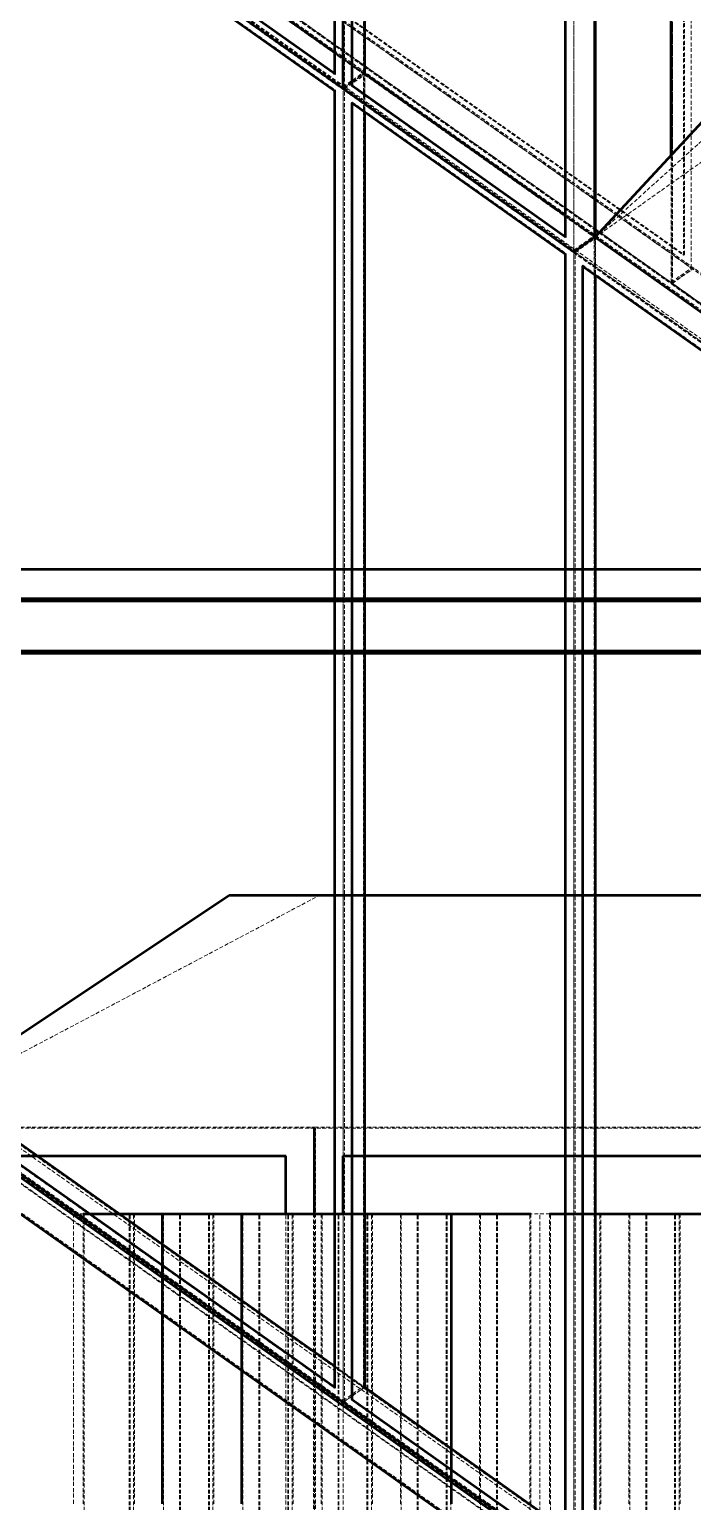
# Model space of a CAD drawing. Header units: millimetres. Extents: x -3516 to 3327, y -3082 to 3456.
# Drawn here: x 775 to 1629, y -891 to 1002 of the extents above; entities that cross this region are included whole.
import ezdxf

# ---------------------------------------------------------------- set-up
doc = ezdxf.new("R2010")
doc.units = ezdxf.units.MM
doc.linetypes.add('Hidden', pattern=[15, 5, -3, 5, -2])
for name, color, linetype, lineweight in [('Default', 7, 'Continuous', 50), ('Edges', 7, 'Hidden', 15), ('HiddenEdges', 2, 'Hidden', 15), ('HiddenSilhouettes', 2, 'Hidden', 15), ('Silhouettes', 7, 'Continuous', 50), ('Wires', 7, 'Hidden', 15)]:
    doc.layers.add(name, color=color, linetype=linetype, lineweight=lineweight)

# ---------------------------------------------------------------- blocks, each defined once
blk = doc.blocks.new('Left')
at = {"layer": 'Edges'}
for points in [[(-850, 869.8, 0), (-282.8, 1169.8, 0)], [(-587.5, 386.8, 0), (-587.5, 759.8, 0)], [(-521.5, 386.8, 0), (-521.5, 759.8, 0)], [(-419.5, 386.8, 0), (-419.5, 759.8, 0)], [(-317.5, 386.8, 0), (-317.5, 759.8, 0)], [(-281.5, 386.8, 0), (-281.5, 759.8, 0)], [(-215.5, 386.8, 0), (-215.5, 759.8, 0)], [(-179.5, 386.8, 0), (-179.5, 759.8, 0)], [(-77.5, 386.8, 0), (-77.5, 759.8, 0)], [(-11.5, 386.8, 0), (-11.5, 759.8, 0)], [(12.5, 386.8, 0), (12.5, 759.8, 0)], [(78.5, 386.8, 0), (78.5, 759.8, 0)], [(114.5, 386.8, 0), (114.5, 759.8, 0)], [(180.5, 386.8, 0), (180.5, 759.8, 0)]]:
    blk.add_polyline3d(points, dxfattribs=at)
for points in [[(-586.3, 759.8, 0)], [(-527.3, 759.8, 0)], [(-463.7, 759.8, 0)], [(-462.5, 759.8, 0)], [(-426.5, 759.8, 0)], [(-425.3, 759.8, 0)], [(-420.7, 759.8, 0)], [(-361.7, 759.8, 0)], [(-360.5, 759.8, 0)], [(-324.5, 759.8, 0)], [(-323.3, 759.8, 0)], [(-259.7, 759.8, 0)], [(-157.7, 759.8, 0)], [(-156.5, 759.8, 0)], [(-120.5, 759.8, 0)], [(-119.3, 759.8, 0)], [(-76.3, 759.8, 0)], [(-54.5, 759.8, 0)], [(13.7, 759.8, 0)], [(72.7, 759.8, 0)], [(136.3, 759.8, 0)], [(137.5, 759.8, 0)], [(173.5, 759.8, 0)], [(174.7, 759.8, 0)]]:
    blk.add_polyline3d(points, close=True, dxfattribs=at)
at = {"layer": 'HiddenEdges'}
for points in [[(848.8, 1587.8, 0), (-848.8, 1587.8, 0)], [(-291.2, -1517.8, 0), (-291.2, 869.8, 0)], [(-288.8, -1517.8, 0), (-288.8, 869.8, 0)], [(-586.3, -380.2, 0), (-586.3, 759.8, 0)], [(-527.3, -380.2, 0), (-527.3, 759.8, 0)], [(-463.7, -380.2, 0), (-463.7, 759.8, 0)], [(-462.5, -380.2, 0), (-462.5, 759.8, 0)], [(-426.5, -380.2, 0), (-426.5, 759.8, 0)], [(-425.3, -380.2, 0), (-425.3, 759.8, 0)], [(-420.7, -380.2, 0), (-420.7, 759.8, 0)], [(-361.7, -380.2, 0), (-361.7, 759.8, 0)], [(-360.5, -380.2, 0), (-360.5, 759.8, 0)], [(-324.5, -380.2, 0), (-324.5, 759.8, 0)], [(-323.3, -380.2, 0), (-323.3, 759.8, 0)], [(-259.7, -380.2, 0), (-259.7, 759.8, 0)], [(-222.5, -380.2, 0), (-222.5, 759.8, 0)], [(-157.7, -380.2, 0), (-157.7, 759.8, 0)], [(-156.5, -380.2, 0), (-156.5, 759.8, 0)], [(-120.5, -380.2, 0), (-120.5, 759.8, 0)], [(-119.3, -380.2, 0), (-119.3, 759.8, 0)], [(-76.3, -380.2, 0), (-76.3, 759.8, 0)], [(-54.5, -380.2, 0), (-54.5, 759.8, 0)], [(13.7, -380.2, 0), (13.7, 759.8, 0)], [(72.7, -380.2, 0), (72.7, 759.8, 0)], [(136.3, -380.2, 0), (136.3, 759.8, 0)], [(137.5, -380.2, 0), (137.5, 759.8, 0)], [(173.5, -380.2, 0), (173.5, 759.8, 0)], [(174.7, -380.2, 0), (174.7, 759.8, 0)]]:
    blk.add_polyline3d(points, dxfattribs=at)
at = {"layer": 'HiddenSilhouettes'}
for points in [[(-848.2, 871, 0), (-290, 871, 0)], [(-290, 871, 0), (848.2, 871, 0)], [(-290, 869.8, 0), (-290, 871, 0)], [(-528.5, -380.2, 0), (-528.5, 759.8, 0)], [(-522.7, -380.2, 0), (-522.7, 759.8, 0)], [(-484.3, -380.2, 0), (-484.3, 759.8, 0)], [(-382.3, -380.2, 0), (-382.3, 759.8, 0)], [(-326.8, -1482.2, 0), (-326.8, 759.8, 0)], [(-318.7, -380.2, 0), (-318.7, 759.8, 0)], [(-290, -1519, 0), (-290, 759.8, 0)], [(-280.3, -380.2, 0), (-280.3, 759.8, 0)], [(-258.5, -380.2, 0), (-258.5, 759.8, 0)], [(-253.2, -1482.2, 0), (-253.2, 759.8, 0)], [(-221.3, -380.2, 0), (-221.3, 759.8, 0)], [(-216.7, -380.2, 0), (-216.7, 759.8, 0)], [(-178.3, -380.2, 0), (-178.3, 759.8, 0)], [(-114.7, -380.2, 0), (-114.7, 759.8, 0)], [(-55.7, -380.2, 0), (-55.7, 759.8, 0)], [(-12.7, -380.2, 0), (-12.7, 759.8, 0)], [(71.5, -380.2, 0), (71.5, 759.8, 0)], [(77.3, -380.2, 0), (77.3, 759.8, 0)], [(115.7, -380.2, 0), (115.7, 759.8, 0)], [(179.3, -380.2, 0), (179.3, 759.8, 0)]]:
    blk.add_polyline3d(points, dxfattribs=at)
at = {"layer": 'Silhouettes'}
blk.add_lwpolyline([(-850, 869.8), (-399.7, 1169.8)], dxfattribs=at)
for points in [[(-850, 1589, 0), (850, 1589, 0)], [(-890, 1551, 0), (890, 1551, 0)], [(-890, 1548, 0), (890, 1548, 0)], [(-890, 1484, 0), (890, 1484, 0)], [(-890, 1481, 0), (890, 1481, 0)], [(-399.7, 1169.8, 0), (-282.8, 1169.8, 0)], [(-282.8, 1169.8, 0), (282.8, 1169.8, 0)], [(-290, 759.8, 0), (-290, 869.8, 0)], [(-813.2, 834.2, 0), (-326.8, 834.2, 0)], [(-326.8, 759.8, 0), (-326.8, 834.2, 0)], [(-253.2, 759.8, 0), (-253.2, 834.2, 0)], [(-253.2, 834.2, 0), (813.2, 834.2, 0)], [(-587.5, 759.8, 0), (-521.5, 759.8, 0)], [(-528.5, 759.8, 0), (-462.5, 759.8, 0)], [(-527.3, 759.8, 0), (-463.7, 759.8, 0)], [(-485.5, 759.8, 0), (-419.5, 759.8, 0)], [(-485.5, 386.8, 0), (-485.5, 759.8, 0)], [(-426.5, 759.8, 0), (-360.5, 759.8, 0)], [(-425.3, 759.8, 0), (-361.7, 759.8, 0)], [(-383.5, 759.8, 0), (-317.5, 759.8, 0)], [(-383.5, 386.8, 0), (-383.5, 759.8, 0)], [(-324.5, 759.8, 0), (-258.5, 759.8, 0)], [(-323.3, 759.8, 0), (-259.7, 759.8, 0)], [(-281.5, 759.8, 0), (-215.5, 759.8, 0)], [(-222.5, 759.8, 0), (-156.5, 759.8, 0)], [(-221.3, 759.8, 0), (-157.7, 759.8, 0)], [(-179.5, 759.8, 0), (-113.5, 759.8, 0)], [(-120.5, 759.8, 0), (-54.5, 759.8, 0)], [(-119.3, 759.8, 0), (-55.7, 759.8, 0)], [(-113.5, 386.8, 0), (-113.5, 759.8, 0)], [(-77.5, 759.8, 0), (-11.5, 759.8, 0)], [(12.5, 759.8, 0), (78.5, 759.8, 0)], [(71.5, 759.8, 0), (137.5, 759.8, 0)], [(72.7, 759.8, 0), (136.3, 759.8, 0)], [(114.5, 759.8, 0), (180.5, 759.8, 0)], [(173.5, 759.8, 0), (222.5, 759.8, 0)], [(174.7, 759.8, 0), (222.5, 759.8, 0)]]:
    blk.add_polyline3d(points, dxfattribs=at)
for points in [[(-528.5, 759.8, 0)], [(-522.7, 759.8, 0)], [(-484.3, 759.8, 0)], [(-382.3, 759.8, 0)], [(-318.7, 759.8, 0)], [(-280.3, 759.8, 0)], [(-258.5, 759.8, 0)], [(-221.3, 759.8, 0)], [(-216.7, 759.8, 0)], [(-178.3, 759.8, 0)], [(-114.7, 759.8, 0)], [(-55.7, 759.8, 0)], [(-12.7, 759.8, 0)], [(71.5, 759.8, 0)], [(77.3, 759.8, 0)], [(115.7, 759.8, 0)], [(179.3, 759.8, 0)]]:
    blk.add_polyline3d(points, close=True, dxfattribs=at)
at = {"layer": 'Wires'}
for points in [[(-850, 869.8, 0), (848.8, 869.8, 0)], [(-600, 386.8, 0), (-600, 759.8, 0)], [(-600, 759.8, 0), (0, 759.8, 0)], [(0, 759.8, 0), (600, 759.8, 0)], [(0, -380.2, 0), (0, 759.8, 0)]]:
    blk.add_polyline3d(points, dxfattribs=at)
blk = doc.blocks.new('Isometric')
at = {"layer": 'Edges'}
for points in [[(-1048.6, 493.4), (-263.8, -61.6)], [(169.7, -164.8), (169.7, 190.7)], [(71.2, -271), (554.6, 165.6)], [(43.8, -289.7), (43.8, 139.7)], [(-253.1, -1769.7), (-253.1, -79.7)], [(-242.5, -76.6), (-241.7, -76)], [(-242.5, -76.6), (33.2, -271.6)], [(-242.5, -1766.6), (-242.5, -97.8)], [(70.7, -270.7), (70.7, -153.1)], [(71.6, -261.3), (76.8, -265)], [(43.8, -1979.7), (43.8, -289.7)], [(54.4, -1976.6), (54.4, -307.8)], [(-1866.8, -630.7), (636.4, -2400.7)], [(-1840.6, -659.5), (636.4, -2411)], [(-1866.8, -678), (636.4, -2448)], [(-241.7, -1761.9), (-225.4, -1750.4)], [(-242.5, -1766.6), (-241.7, -1766)]]:
    blk.add_lwpolyline(points, dxfattribs=at)
for points in [[(-242.5, -76.6, 0), (-242.5, 333.6, 0)], [(170.6, -163.9, 0), (170.6, 191.3, 0)], [(-241.7, -71.9, 0), (-225.4, -60.4, 0)], [(71.6, -260.4, 0), (77.3, -264.5, 0)], [(43.8, -289.7, 0), (609.5, -689.7, 0)], [(-1048.6, -1196.6, 0), (-263.8, -1751.6, 0)], [(-242.5, -1766.6, 0), (33.2, -1961.6, 0)]]:
    blk.add_polyline3d(points, dxfattribs=at)
at = {"layer": 'HiddenEdges'}
for points in [[(186, -293.6), (186, 1375.2)], [(170.6, -330.9), (170.6, 1359.1)], [(70.7, -271.5), (1272.8, 578.5)], [(-1032.4, 509.3), (-226.3, -60.7)], [(-1031.5, 507.9), (-227.1, -60.9)], [(-227.1, -59.2), (-227.1, 370.4)], [(-226.3, -60.7), (-226.3, 370.7)], [(-226.3, -61.5), (-226.3, 369.8)], [(-225.4, -60.9), (-225.4, 370.4)], [(-262.9, -61), (-262.9, 349.2)], [(-253.1, -77.6), (-253.1, 352)], [(-609.5, 258.3), (196.6, -311.7)], [(-608.1, 257.2), (1895, -1512.8)], [(-636.4, 239.3), (71.6, -261.3)], [(-635.5, 239.6), (71.6, -260.4)], [(-635.5, 239.1), (170.6, -330.9)], [(-634.3, 238.7), (1842.7, -1512.8)], [(-608.1, 209.8), (1895, -1560.2)], [(69.9, -269.2), (69.9, 160.4)], [(43.8, -287.6), (43.8, 142)], [(-253.1, -79.3), (-227.1, -60.9)], [(-227.1, -1749.2), (-227.1, -60.9)], [(-226.3, -60.7), (70.7, -270.7)], [(-226.3, -61.5), (70.7, -271.5)], [(-225.4, -1750.9), (-225.4, -60.9)], [(-262.9, -1751), (-262.9, -82.2)], [(-253.1, -1767.6), (-253.1, -79.3)], [(169.7, -330.7), (169.7, -164.8)], [(170.6, -330.4), (170.6, -163.9)], [(76.8, -265), (592.2, -629.4)], [(77.3, -264.5), (168.9, -329.2)], [(43.8, -289.3), (69.9, -270.9)], [(69.9, -1959.2), (69.9, -270.9)], [(70.7, -271.5), (70.7, -270.7)], [(70.7, -271.5), (71.2, -271)], [(71.6, -1960.9), (71.6, -270.9)], [(71.6, -272.1), (635.5, -670.9)], [(33.2, -292.8), (34.1, -292.2)], [(34.1, -1961), (34.1, -292.2)], [(43.8, -1977.6), (43.8, -289.3)], [(45.5, -290.5), (609.5, -689.3)], [(169.7, -331.5), (169.7, -306.3)], [(170.6, -330.4), (975, -899.2)], [(170.6, -330.9), (976.7, -900.9)], [(-1838.5, -660.2), (636.4, -2410.2)], [(-1032.4, -1180.7), (-226.3, -1750.7)], [(-1031.5, -1180.9), (-225.4, -1750.9)]]:
    blk.add_lwpolyline(points, dxfattribs=at)
for points in [[(-1057.5, 489.5, 0), (-253.1, -79.3, 0)], [(-1047.8, 472.8, 0), (-262.9, -82.2, 0)], [(-609.5, 258, 0), (194.9, -310.8, 0)], [(-599.8, 260.8, 0), (185.1, -294.2, 0)], [(34.1, -271, 0), (34.1, 139.2, 0)], [(-251.4, -78.8, 0), (-241.7, -71.9, 0)], [(-225.4, -62.1, 0), (69.9, -270.9, 0)], [(-263.8, -82.8, 0), (-262.9, -82.2, 0)], [(-251.4, -80.5, 0), (43.8, -289.3, 0)], [(-241.7, -97.2, 0), (34.1, -292.2, 0)], [(70.7, -271.5, 0), (636.4, -671.5, 0)], [(55.3, -307.2, 0), (599.8, -692.2, 0)], [(170.6, -330.4, 0), (196.6, -312, 0)], [(169.7, -331.5, 0), (170.6, -330.9, 0)], [(-253.1, -1769.7, 0), (-226.3, -1750.7, 0)], [(-226.3, -1750.7, 0), (70.7, -1960.7, 0)], [(-225.4, -1750.9, 0), (71.6, -1960.9, 0)], [(-251.4, -1768.8, 0), (-241.7, -1761.9, 0)]]:
    blk.add_polyline3d(points, dxfattribs=at)
at = {"layer": 'HiddenSilhouettes'}
for points in [[(185.1, -294.2), (185.1, 1374.6)], [(-1032.4, 508.5), (-226.3, -61.5)], [(-1031.5, 509.1), (-225.4, -60.9)], [(-1057.5, 491.2), (-253.1, -77.6)], [(-251.4, -78.8), (-251.4, 350.8)], [(-636.4, 238.5), (71.6, -262.1)], [(-608.1, 212), (1863, -1535.4)], [(-636.4, 189.8), (663.3, -729.2)], [(-634.3, 193.5), (1842.7, -1558)], [(-263.8, -33.3), (-227.1, -59.2)], [(-263.8, -60.4), (-262.9, -61)], [(-263.8, -61.6), (-262.9, -61)], [(-253.1, -77.6), (-227.1, -59.2)], [(-251.4, -80.5), (-225.4, -62.1)], [(-251.4, -78.8), (43.8, -287.6)], [(-251.4, -1768.8), (-251.4, -80.5)], [(-241.7, -98.4), (-241.7, -97.2)], [(-226.3, -1751.5), (-226.3, -153.1)], [(33.2, -270.4), (34.1, -271)], [(33.2, -271.6), (34.1, -271)], [(43.8, -287.6), (69.9, -269.2)], [(45.5, -290.5), (71.6, -272.1)], [(70.7, -271.5), (71.6, -270.9)], [(70.7, -271.5), (71.2, -271)], [(71.6, -319.9), (71.6, -272.1)], [(45.5, -1978.8), (45.5, -290.5)], [(55.3, -308.4), (55.3, -307.2)], [(70.7, -1961.5), (70.7, -306.3)], [(-1032.4, -1181.5), (-226.3, -1751.5)], [(-1057.5, -1198.8), (-253.1, -1767.6)], [(-226.3, -1750.7), (-226.3, -1531.3)], [(-263.8, -1750.4), (-262.9, -1751)], [(-253.1, -1767.6), (-227.1, -1749.2)], [(-226.3, -1751.5), (-225.4, -1750.9)], [(-253.1, -1767.6), (-253.1, -1767.6)], [(70.7, -1960.7), (70.7, -1837.6)]]:
    blk.add_lwpolyline(points, dxfattribs=at)
for points in [[(194.9, -310.8, 0), (194.9, 1377.5, 0)], [(-608.1, 259.3, 0), (1865.3, -1489.7, 0)], [(-598.9, 261.4, 0), (186, -293.6, 0)], [(-253.1, -79.7, 0), (-226.3, -60.7, 0)], [(-226.3, -153.1, 0), (-226.3, -60.7, 0)], [(-226.3, -61.5, 0), (-225.4, -60.9, 0)], [(-225.4, -60.9, 0), (71.6, -270.9, 0)], [(-225.4, -109.9, 0), (-225.4, -62.1, 0)], [(-242.5, -97.8, 0), (-241.7, -97.2, 0)], [(168.9, -329.2, 0), (168.9, -165.7, 0)], [(33.2, -243.3, 0), (69.9, -269.2, 0)], [(70.7, -306.3, 0), (70.7, -270.7, 0)], [(71.6, -270.9, 0), (71.6, -270.6, 0)], [(71.6, -270.9, 0), (637.2, -670.9, 0)], [(76.3, -265.5, 0), (169.7, -331.5, 0)], [(185.1, -294.2, 0), (186, -293.6, 0)], [(54.4, -307.8, 0), (55.3, -307.2, 0)], [(168.9, -329.2, 0), (194.9, -310.8, 0)], [(169.7, -330.7, 0), (196.6, -311.7, 0)], [(169.7, -330.7, 0), (236.9, -378.2, 0)], [(169.7, -331.5, 0), (975.8, -901.5, 0)], [(-1840.6, -614.3, 0), (636.4, -2365.8, 0)], [(-1838.5, -610.7, 0), (636.4, -2360.7, 0)], [(-263.8, -1723.3, 0), (-227.1, -1749.2, 0)], [(-263.8, -1751.6, 0), (-262.9, -1751, 0)], [(-226.3, -1751.5, 0), (70.7, -1961.5, 0)], [(-251.4, -1768.8, 0), (43.8, -1977.6, 0)]]:
    blk.add_polyline3d(points, dxfattribs=at)
at = {"layer": 'Silhouettes'}
for points in [[(-1047.8, 494), (-263.8, -60.4)], [(-1031.5, 509.6), (-263.8, -33.3)], [(-1059.2, 490.3), (-253.1, -79.7)], [(-263.8, -61.6), (-263.8, 348.6)], [(-253.1, -79.7), (-253.1, 349.7)], [(-241.7, -76), (-241.7, 333)], [(168.9, -165.7), (168.9, 190.1)], [(33.2, -271.6), (33.2, 138.6)], [(70.7, -270.7), (70.7, 120.7)], [(-225.4, -60.4), (33.2, -243.3)], [(-263.8, -1751.6), (-263.8, -82.8)], [(-225.4, -1750.4), (-225.4, -109.9)], [(71.6, -262.1), (76.3, -265.5)], [(70.7, -270.7), (636.4, -670.7)], [(33.2, -1961.6), (33.2, -292.8)], [(54.4, -307.8), (598.9, -692.8)], [(55.3, -1976), (55.3, -308.4)], [(71.6, -1960.4), (71.6, -319.9)], [(-1866.8, -632.8), (636.4, -2402.8)], [(-1866.8, -680.2), (636.4, -2450.2)], [(-1031.5, -1180.4), (-263.8, -1723.3)], [(-1059.2, -1199.7), (-253.1, -1769.7)], [(-1047.8, -1196), (-263.8, -1750.4)], [(-225.4, -1750.4), (33.2, -1933.3)], [(-241.7, -1766), (33.2, -1960.4)]]:
    blk.add_lwpolyline(points, dxfattribs=at)
for points in [[(-1048.6, 472.2, 0), (-263.8, -82.8, 0)], [(-225.4, -60.4, 0), (-225.4, 321.5, 0)], [(71.2, -271, 0), (619.7, 320.3, 0)], [(71.6, -270.6, 0), (71.6, 121.3, 0)], [(-253.1, -79.7, 0), (43.8, -289.7, 0)], [(-241.7, -76, 0), (33.2, -270.4, 0)], [(-242.5, -97.8, 0), (33.2, -292.8, 0)], [(-241.7, -1766, 0), (-241.7, -98.4, 0)], [(43.8, -289.7, 0), (70.7, -270.7, 0)], [(-253.1, -1769.7, 0), (43.8, -1979.7, 0)]]:
    blk.add_polyline3d(points, dxfattribs=at)
blk.add_polyline3d([(70.7, -270.7, 0)], close=True, dxfattribs=at)

msp = doc.modelspace()

# ---------------------------------------------------------------- block references
at = {"layer": 'Default'}
for name, p in [('Isometric', (1432.1667, 1006)), ('Left', (1432.1667, -1281))]:
    msp.add_blockref(name, p, dxfattribs=at)

doc.saveas('drawing.dxf')
